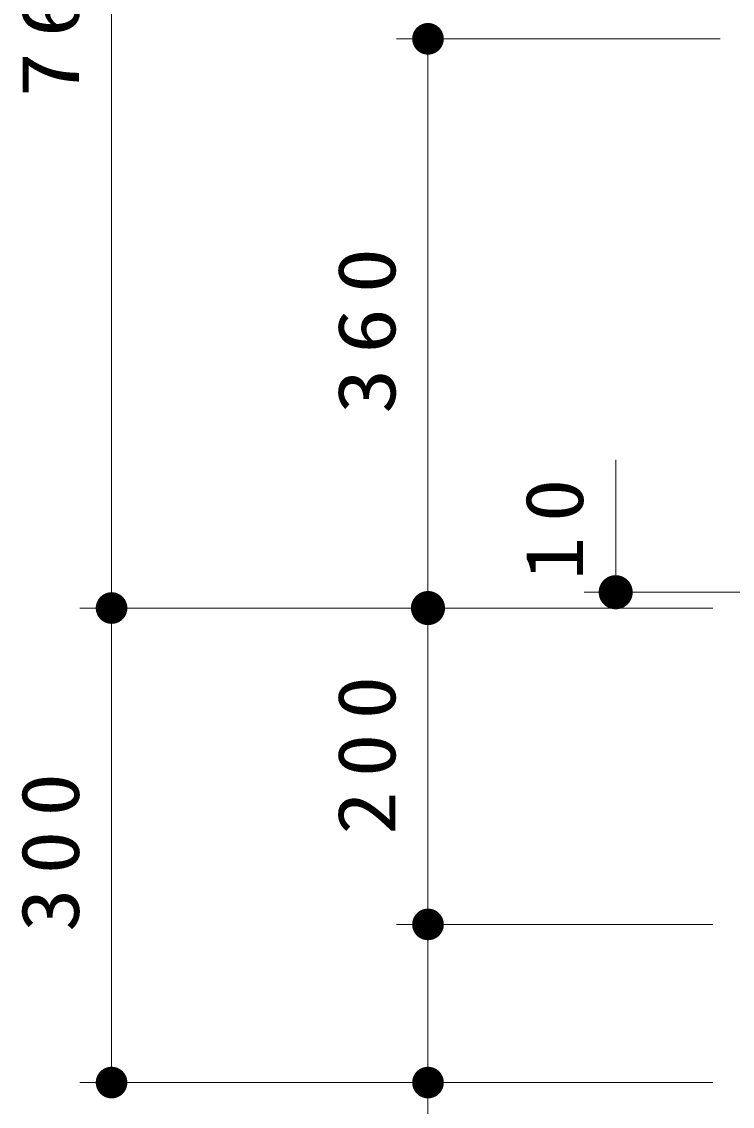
# Model space of a CAD drawing. Units: millimetres on the paper, scale 1:20. Extents: x -365 to 0, y 0 to 257.
# Drawn here: x -148.4 to -125.94, y 82.34 to 116.62 of the extents above; entities that cross this region are included whole.
import ezdxf

# ---------------------------------------------------------------- set-up
doc = ezdxf.new("R2010")
doc.units = ezdxf.units.MM
doc.layers.add('1_20', color=7, linetype='Continuous', lineweight=25)
doc.styles.add('ＭＳ ゴシック', font='')
doc.styles.get('ＭＳ ゴシック').set_extended_font_data('MS Gothic')

# ---------------------------------------------------------------- blocks, each defined once
blk = doc.blocks.new('filled_dot')
at = {"color": 0, "linetype": 'Continuous', "lineweight": -2, "const_width": 1.25}
blk.add_lwpolyline([(-0.625, 0, 1), (0.625, 0, 1)], format="xyb", close=True, dxfattribs=at)

msp = doc.modelspace()

# ---------------------------------------------------------------- linework, layer by layer
at = {"layer": '1_20', "lineweight": 13}
for p, q in [((-145.558, 98.086), (-145.558, 136.086)), ((-126.322, 116.08), (-136.558, 116.08)), ((-135.558, 98.086), (-135.558, 116.08)), ((-129.626, 98.086), (-129.626, 102.773)), ((-123.558, 98.586), (-130.626, 98.586)), ((-126.558, 98.086), (-146.558, 98.086)), ((-145.558, 83.086), (-145.558, 98.086)), ((-126.558, 98.086), (-136.558, 98.086)), ((-135.558, 88.086), (-135.558, 98.086)), ((-126.558, 88.086), (-136.558, 88.086)), ((-135.558, 76.395), (-135.558, 88.086)), ((-126.558, 83.086), (-146.558, 83.086))]:
    msp.add_line(p, q, dxfattribs=at)

# ---------------------------------------------------------------- block references
for p, xscale, yscale, rotation in [((-135.558, 116.08), 0.4, 0.4, 270), ((-129.626, 98.586), 0.431, 0.431, 270), ((-145.558, 98.086), 0.4, 0.4, 270), ((-135.558, 98.086), 0.431, 0.431, 270), ((-135.558, 98.086), 0.4, 0.4, 90), ((-135.558, 88.086), 0.4, 0.4, 270), ((-145.558, 83.086), 0.4, 0.4, 90), ((-135.558, 83.086), 0.4, 0.4, 90)]:
    msp.add_blockref('filled_dot', p, dxfattribs=dict(at, xscale=xscale, yscale=yscale, rotation=rotation))

# ---------------------------------------------------------------- texts
at = {"layer": '1_20', "char_height": 1.833, "attachment_point": 8, "rotation": 90, "style": 'ＭＳ ゴシック'}
for s, insert in [('\\T1.33;\\W1.15;760', (-146.558, 117.086)), ('\\T1.33;\\W1.15;360', (-136.558, 107.083)), ('\\T1.34;\\W1.1;10', (-130.626, 100.805)), ('\\T1.33;\\W1.1;200', (-136.558, 93.656)), ('\\T1.33;\\W1.1;300', (-146.558, 90.586))]:
    msp.add_mtext(s, dxfattribs=dict(at, insert=insert))

doc.saveas('drawing.dxf')
